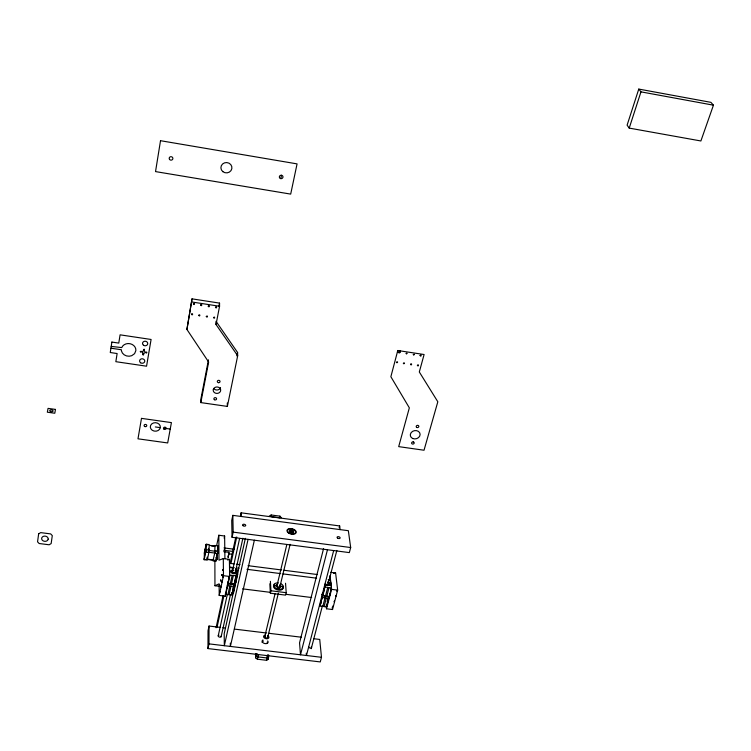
<?xml version="1.0" encoding="UTF-8"?>
<svg xmlns="http://www.w3.org/2000/svg" width="751" height="751" viewBox="0 0 751 751"><rect width="100%" height="100%" fill="white"/><g stroke="black" fill="none" stroke-linecap="round" stroke-linejoin="round"><path stroke-width="1.13" d="M313.965 638.744L319.729 639.448L321.484 657.294L320.255 661.922L207.971 648.573L208.985 643.87L209.041 626.034L220.569 627.423M207.971 648.573L208.036 630.699L209.041 626.034M208.459 548.324L208.449 550.399L214.711 551.196M209.154 550.107L209.163 544.606L206.243 544.231L204.469 551.882L204.141 559.739L207.342 559.795L208.872 552.454L209.154 550.107L206.215 549.732L206.243 544.231M237.682 355.758L216.035 324.535L216.025 321.325L237.579 352.463L237.682 355.758L227.365 406.413L200.817 402.592L200.864 399.166L208.449 359.86M225.938 592.492L225.76 593.609L225.769 592.595M200.817 402.592L208.647 362.057L186.924 329.445L192.021 298.851L219.536 303.104L219.564 306.258L216.035 324.535M186.924 329.445L192.021 298.851M204.347 558.847L204.488 557.993M217.405 551.666L217.414 550.558M228.126 556.012L228.154 557.617L228.924 552.351L223.723 551.675M330.318 582.41L330.233 583.02M217.405 552.088L217.396 549.948M204.957 551.619C206.919 541.94 204.103 562.903 204.873 551.666M204.394 553.055L204.666 551.994M204.525 552.708L204.525 552.004M227.055 587.601L226.886 588.455L226.924 587.582M204.694 551.797L204.694 551.168L204.554 551.816M204.816 552.041L204.863 552.52M228.67 554.951L228.689 553.806M214.72 545.705L217.921 545.742L217.677 553.59L214.739 553.215L212.918 560.856L216.119 560.922L217.63 553.412M214.739 553.215L215.002 545.367M334.223 601.194L334.261 601.908L334.448 601.222M335.631 595.862L335.678 596.576L335.857 595.89M204.141 559.739L206.215 549.732M229.224 577.134L229.186 577.838L229.365 577.143M217.602 547.028L217.677 547.132M216.081 559.852L216.157 559.964M222.963 569.878C223.366 568.263 222.671 571.661 223.075 570.047M221.902 581.546C222.315 579.941 221.611 583.339 222.024 581.725M330.825 589.028C331.191 587.582 330.9 592.67 331.06 589.507M333.059 606.611L333.069 605.738M228.633 555.261L228.351 556.134M218.879 306.521L219.536 303.104M216.992 554.369L216.682 555.665M217.048 554.82L216.729 556.294M216.898 558.134C216.344 563.043 217.49 555.505 216.908 558.847M228.163 581.696L228.051 583.039M216.992 554.905L216.71 556.181M236.875 355.908L237.579 352.463M280.818 178.625L281.512 175.265M207.21 557.129L206.797 559.101L214.082 560.039M216.729 545.179L218.823 535.247L224.624 536.007L224.915 558.688M224.155 538.214L224.624 536.007M232.829 515.355L231.73 520.471L232.059 537.294L349.337 552.605L350.679 547.535L348.351 530.704L232.829 515.355L233.185 532.13L232.059 537.294M219.208 595.421L223.479 575.698L223.291 558.566L229.384 559.354L229.675 576.477L225.356 596.191L219.208 595.421L219.123 583.818L214.946 585.742L214.88 560.809M216.063 627.77L223.085 595.543M230.05 563.579L235.767 537.331M240.498 515.637L241.109 512.82L339.649 525.944L340.128 529.605M217.077 627.104L223.798 596.238M231.008 563.241L236.734 536.984M225.685 593.262L227.609 583.856M227.994 582.701L229.656 575.125L236.143 575.754L234.228 584.4L227.76 583.78M218.212 635.881L227.281 594.632M232.312 571.718L239.607 538.495M227.91 594.642L229.797 586.062L233.796 586.371L231.89 594.942L225.45 594.332M230.228 584.09L232.134 575.435M229.13 594.595L231.017 586.024M231.458 584.053L233.364 575.407M221.123 636.745L230.491 594.36M235.298 572.591L242.892 538.232M231.89 594.942L233.777 585.536L235.298 584.954L235.251 582.889M234.228 584.4L236.124 574.928L237.654 574.355L237.551 570.253L235.992 569.296L235.974 568.479M236.837 573.482L237.551 570.253M245.38 538.326L224.192 633.741L224.324 645.7L248.065 539.387M231.881 594.107L233.392 593.515L235.298 584.954M234.209 583.574L235.73 582.992L237.654 574.355M254.364 540.213L230.379 646.423L230.322 643.156M326.845 604.123L326.901 606.217L326.985 604.142M329.595 594.726C329.605 591.628 329.689 597.74 329.68 594.698M285.54 583.245L286.206 592.689L285.615 595.13L270.36 593.215L270.942 590.774L270.407 581.33M268.661 654.994L268.201 659.359L266.577 660.298L257.377 659.209L255.65 657.876L256.119 653.511M256.739 655.923L257.246 653.802M257.377 659.209L257.922 656.9L256.194 655.567M258.072 656.947L258.579 654.834M264.784 636.557L275.129 593.412M277.025 585.47L286.816 544.588M267.694 637.421L278.358 593.149M280.001 586.334L290.121 544.334M266.736 657.979L267.506 654.806M266.577 660.298L267.14 657.989L268.764 657.059M267.985 657.256L268.501 655.144M323.559 548.652L299.546 642.828L300.494 654.788L327.464 549.751M339.17 527.784L339.649 525.944M333.669 550.558L306.455 655.501L306.258 653.248M320.133 605.944L322.245 596.651L320.133 605.944L326.478 606.93L328.694 598.481L328.178 596.501M322.836 595.543L324.958 586.184L322.836 595.543L329.21 596.538L331.444 588.014L325.052 587.019M311.233 648.695L322.423 605.785M328.009 584.334L336.842 550.455M322.846 606.282L325.052 597.824L328.694 598.481M325.558 595.89L327.783 587.366M324.075 606.63L326.281 598.172M326.788 596.238L329.013 587.714M329.924 585.245L330.759 582.053L331.247 586.278M327.117 602.002L328.506 596.735M330.628 572.337L335.603 572.975L337.668 590.136L332.524 609.53L326.497 608.779L331.595 589.375L330.027 575.642M396.932 362.827C399.279 360.978 394.848 362.733 397.082 362.235M399.541 352.961C402.461 349.224 395.768 355.814 400.095 350.867M403.813 363.86C406.169 362.02 401.738 363.775 403.972 363.277M406.451 354.012C408.816 352.163 404.367 353.928 406.61 353.43M413.688 355.11C416.054 353.261 411.604 355.026 413.839 354.528M205.896 551.478L205.999 550.624M330.29 583.105L330.233 584.212L330.065 583.123M217.63 552.989L217.724 552.145M228.633 552.896L228.924 552.351M638.772 89.078L627.104 125.164L629.216 128.102L700.89 140.972L713.45 105.178L710.906 102.343L638.772 89.078L640.969 91.857L713.45 105.178M629.216 128.102L640.969 91.857M228.163 581.912L228.069 583.039M205.99 550.633L205.868 551.516M223.019 577.059L223.16 575.81L223 577.059M217.593 546.69L217.837 551.6M216.166 560.302L215.931 557.43M269.252 516.097L271.158 514.989L279.935 516.153L281.221 517.692M229.628 573.388L229.553 569.174M223.291 558.566L218.992 560.19L218.823 535.247M227.609 559.993L229.384 559.354M333.585 573.332L335.603 572.975M278.255 589.075L278.809 589.188M291.604 531.408L293.087 531.361M208.985 643.87L321.484 657.294M257.922 656.9L267.14 657.989M222.878 627.705L225.187 627.986M234.406 629.103L266.689 633.018M268.999 633.3L301.282 637.205M270.942 590.774L286.206 592.689M322.329 597.486L325.052 597.824M227.328 585.752L229.797 586.062M242.526 588.859L270.172 592.323M286.3 594.351L311.656 597.533M214.946 585.742L219.902 586.362M206.591 559.354L213.866 560.284M204.403 559.42L207.342 559.795M213.2 560.546L216.119 560.922M234.171 563.898L229.553 563.306L229.618 567.099M236.481 564.198L239.954 564.639M248.037 565.672L281.55 569.962M283.859 570.253L317.373 574.534M229.515 567.08L234.256 567.69M236.574 567.981L238.893 568.282M247.013 569.314L280.649 573.604M282.967 573.895L316.603 578.186M328.196 579.659L330.515 579.96M229.524 567.465L233.214 568.122M328.957 580.129L330.562 580.335M223.479 575.698L229.675 576.477M331.595 589.375L337.668 590.136M205.971 544.569L207.924 544.822M209.51 545.357L214.702 546.024M211.369 545.883L214.486 546.287M223.995 547.911L234.453 549.263M223.657 550.239L232.951 551.441M215.021 550.868L217.95 551.243M228.407 553.778L231.881 554.219M208.234 552.201L215.537 553.14M205.924 552.079L208.872 552.454M233.185 532.13L350.679 547.535M155.335 426.953L160.31 427.648A5.032 4.262 2.8 0 0 153.495 422.954A5.032 4.262 2.8 0 0 152.19 430.229A5.032 4.262 2.8 0 0 160.31 427.648M164.826 428.286L170.242 429.046M111.204 346.408L121.737 347.591A7.285 6.337 6 0 1 130.139 343.733A7.285 6.337 6 0 1 135.856 350.614L134.579 353.665L131.707 355.702A7.285 6.337 6 0 1 121.437 350.858L121.38 349.75L110.923 348.201M397.392 352.022L399.692 352.379M191.937 302.005L219.564 306.258M217.734 552.145L217.602 553.027M332.261 607.202L332.524 609.53M326.291 605.175L326.478 606.93M326.253 606.451L326.497 608.779M279.935 516.153L280.048 517.833L271.261 516.66L271.158 514.989M269.834 583.762L270.36 593.215M268.098 657.303L268.201 659.359M255.49 653.755L255.65 657.876M241.109 512.82L241.221 516.472M216.879 557.326L216.898 557.974M236.124 574.928L236.143 575.754M235.683 580.927L235.73 582.992M233.777 585.536L233.796 586.371M233.326 590.408L233.392 593.515M227.3 402.977L227.365 406.413M225.328 593.872L225.356 596.191M311.346 646.695A1.511 0.958 15.5 0 1 310.388 648.047A1.511 0.958 15.5 0 1 308.661 646.611M220.531 387.554A3.708 3.201 -0.5 0 1 217.02 390.004L216.053 389.919A3.708 3.201 -0.5 0 1 213.763 388.474M280.846 583.705A4.957 3.004 13.7 0 1 281.869 588.822A4.957 3.004 13.7 0 1 274.077 586.54A4.957 3.004 13.7 0 1 278.396 582.983M279.719 584.879A2.478 1.502 13.7 0 1 280.517 587.282A2.478 1.502 13.7 0 1 276.79 586.813A2.478 1.502 13.7 0 1 277.288 584.569M279.879 585.742A1.549 0.939 13.7 0 1 279.513 586.963A1.549 0.939 13.7 0 1 277.466 586.531A1.549 0.939 13.7 0 1 277.466 585.245M282.996 586.831A4.957 3.004 13.7 0 1 280.592 590.098A4.957 3.004 13.7 0 1 274.481 588.305A4.957 3.004 13.7 0 1 274.782 584.428M328.056 582.391A2.647 1.577 15.2 0 1 328.872 585.038A2.647 1.577 15.2 0 1 324.779 584.184M327.924 583.095A1.568 0.939 15.2 0 1 327.783 584.588A1.568 0.939 15.2 0 1 325.474 583.705M327.474 581.969A2.957 1.765 15.2 0 1 329.52 584.879A2.957 1.765 15.2 0 1 325.023 584.682M326.15 595.487A2.638 1.586 15.2 0 1 323.709 595.599A2.638 1.586 15.2 0 1 321.766 594.201M323.202 594.651A1.568 0.939 15.2 0 1 322.939 594.417M326.375 595.656A2.948 1.774 15.2 0 1 321.813 594.698M235.579 570.891A2.666 1.605 12.2 0 1 235.288 573.342A2.666 1.605 12.2 0 1 231.383 572.196A2.666 1.605 12.2 0 1 233.035 570.14M235.307 572.009A1.586 0.958 12.2 0 1 233.908 572.797A1.586 0.958 12.2 0 1 232.219 571.783A1.586 0.958 12.2 0 1 233.326 570.816M235.185 570.413A2.985 1.793 12.2 0 1 235.861 573.37A2.985 1.793 12.2 0 1 231.224 572.403A2.985 1.793 12.2 0 1 232.951 569.953M232.754 583.996A2.657 1.615 12.2 0 1 230.764 583.912M234.256 583.236A2.966 1.812 12.2 0 1 233.974 583.649M233.514 583.968A2.966 1.812 12.2 0 1 229.975 583.818M229.365 583.452A2.966 1.812 12.2 0 1 228.895 583.011M262.174 642.471A2.722 1.746 13.8 0 1 262.24 642.021M262.484 641.617A2.722 1.746 13.8 0 1 263.441 641.082M267.121 642.18A2.722 1.746 13.8 0 1 267.525 643.109M267.516 635.581A2.732 1.737 13.8 0 1 268.21 638.444A2.732 1.737 13.8 0 1 263.967 637.571A2.732 1.737 13.8 0 1 265.469 635.158M267.741 637.139A1.521 0.967 13.8 0 1 266.558 637.965A1.521 0.967 13.8 0 1 264.868 637.13A1.521 0.967 13.8 0 1 265.46 636.013M262.953 639.965A3.042 1.943 13.8 0 0 262.221 640.763L262.137 641.27A3.042 1.943 13.8 0 0 265.225 643.616A3.042 1.943 13.8 0 0 268.116 641.983L267.985 641.457A3.042 1.943 13.8 0 0 267.666 640.941M221.179 636.078A1.521 0.976 12.1 0 1 220.25 637.158A1.521 0.976 12.1 0 1 218.372 636.416A1.521 0.976 12.1 0 1 218.973 635.215M216.71 559.664L217.067 557.693L216.71 559.664M235.645 577.453L235.842 576.449L235.645 577.453M336.955 591.075L337.18 590.23L336.955 591.075M233.298 588.042L233.495 587.057L233.298 588.042M234.49 582.635L234.669 581.64L234.49 582.635M142.681 354.463C143.694 356.434 144.267 352.876 142.681 354.463M143.488 349.628C144.502 351.609 145.084 348.042 143.488 349.628M232.153 593.187L232.35 592.201L232.153 593.187M328.422 600.162L328.234 601.147L328.422 600.162M145.863 352.463C146.877 354.434 147.459 350.867 145.863 352.463M328.056 599.786L328.271 598.951L328.056 599.786M321.719 598.988L321.935 598.153L321.719 598.988M323.108 593.656L323.324 592.811L323.108 593.656M324.432 588.54L324.648 587.695L324.432 588.54M320.405 604.057L320.621 603.222L320.405 604.057M219.574 592.586L219.78 591.638L219.574 592.586M219.733 585.198L219.536 586.306L219.733 585.198M220.634 580.927L220.822 579.932L220.634 580.927M220.681 587.432L220.86 586.437L220.681 587.432M221.798 575.519L222.005 574.571L221.798 575.519M191.486 314.181C192.622 316.5 193.345 312.313 191.486 314.181M193.373 303.855C194.518 306.183 195.251 301.977 193.373 303.855M205.896 545.846L206.018 545.132L205.896 545.846M198.724 315.289C199.85 317.598 200.583 313.42 198.724 315.289M200.639 304.972C201.775 307.3 202.517 303.094 200.639 304.972M204.432 553.769C204.957 557.918 206.149 540.72 204.432 553.769M206.29 316.443C207.417 318.753 208.158 314.585 206.29 316.443M208.234 306.136C209.36 308.464 210.111 304.268 208.234 306.136M213.5 317.542C214.626 319.851 215.368 315.683 213.5 317.542M215.471 307.253C216.598 309.581 217.358 305.385 215.471 307.253M410.525 364.273C411.482 366.469 412.421 362.48 410.525 364.273M213.331 389.45L213.228 390.285A3.727 3.211 -0.5 0 0 216.072 393.317L217.039 393.402A3.727 3.211 -0.5 0 0 220.559 390.952L220.672 390.116A3.727 3.211 -0.5 0 0 217.828 387.075L216.861 386.99A3.727 3.211 -0.5 0 0 213.331 389.45M417.396 365.305C418.354 367.502 419.293 363.522 417.396 365.305M420.081 355.476C421.039 357.692 421.987 353.683 420.081 355.476M38.648 533.848L37.55 541.837L39.165 543.517L49.134 544.785L51.152 543.574L52.298 535.604L50.683 533.905L40.676 532.619L38.648 533.848M282.695 586.578L281.794 586.39L282.695 586.578M279.194 588.437L278.292 588.249L279.194 588.437M274.49 585.47L275.382 585.733L274.49 585.47M111.88 342.071L110.256 352.519L117.128 353.543L115.842 361.682L146.558 366.197L151.092 339.471L120.085 334.833L118.78 343.094L111.88 342.071M160.517 140.7L155.532 171.594L290.693 194.105L297.067 163.887L160.517 140.7M141.488 418.373L137.987 438.819L167.689 442.949L171.416 422.606L141.488 418.373M55.48 409.417L54.785 413.247L47.332 412.196L48.064 408.375L55.48 409.417M397.786 350.51L390.867 376.73L409.342 407.849L398.697 446.629L424.024 450.234L437.824 401.776L419.311 371.98L424.099 354.519L397.786 350.51M140.334 351.524C140.878 353.637 142.258 350.266 140.334 351.524M48.148 539.134L47.942 539.791A3.257 2.61 6.1 0 1 44.553 541.302A3.257 2.61 6.1 0 1 41.699 538.993L41.68 538.307A3.257 2.61 6.1 0 1 45.276 536.139A3.257 2.61 6.1 0 1 48.148 539.134M413.247 441.888L412.909 441.87A1.314 1.098 -11.9 0 0 412.562 444.066L412.9 444.085A1.314 1.098 -11.9 0 0 413.247 441.888M218.532 382.672L218.184 382.597A1.361 1.173 -0.5 0 1 217.734 380.654A1.361 1.173 -0.5 0 1 219.959 381.114A1.361 1.173 -0.5 0 1 218.532 382.672M416.889 427.488A1.324 1.117 -12.4 0 0 418.833 426.352A1.324 1.117 -12.4 0 0 416.833 425.545A1.324 1.117 -12.4 0 0 416.889 427.488M412.843 438.546A4.947 4.149 -12.2 0 0 420.109 434.341A4.947 4.149 -12.2 0 0 412.656 431.327A4.947 4.149 -12.2 0 0 412.843 438.546M214.382 399.692A1.352 1.155 -0.4 0 0 216.57 398.997A1.352 1.155 -0.4 0 0 214.777 397.711A1.352 1.155 -0.4 0 0 214.382 399.692M140.587 362.752A2.591 2.244 4.9 0 0 144.746 361.4A2.591 2.244 4.9 0 0 141.235 358.912A2.591 2.244 4.9 0 0 140.587 362.752M143.516 345.244A2.6 2.272 5.1 0 0 147.703 343.874A2.6 2.272 5.1 0 0 144.173 341.358A2.6 2.272 5.1 0 0 143.516 345.244M142.821 353.064A1.38 1.202 5 0 0 145.046 352.341A1.38 1.202 5 0 0 143.169 351.008A1.38 1.202 5 0 0 142.821 353.064M280.367 178.494A1.821 1.709 -6.1 0 0 282.986 176.804A1.821 1.709 -6.1 0 0 280.151 175.537A1.821 1.709 -6.1 0 0 280.367 178.494M222.869 171.669A5.52 5.173 2.2 0 0 231.843 168.646A5.52 5.173 2.2 0 0 224.521 162.854A5.52 5.173 2.2 0 0 222.869 171.669M169.538 159.409A1.859 1.737 10.4 0 0 172.73 159.156A1.859 1.737 10.4 0 0 170.834 156.687A1.859 1.737 10.4 0 0 169.538 159.409M50.439 411.445A1.709 0.882 7.1 0 0 53.105 411.041A1.709 0.882 7.1 0 0 50.711 409.933A1.709 0.882 7.1 0 0 50.439 411.445M144.596 426.437A1.342 1.136 3.4 0 0 146.755 425.742A1.342 1.136 3.4 0 0 144.934 424.493A1.342 1.136 3.4 0 0 144.596 426.437M163.99 429.159A1.342 1.136 2.2 0 0 166.149 428.474A1.342 1.136 2.2 0 0 164.347 427.225A1.342 1.136 2.2 0 0 163.99 429.159M290.562 531.924A1.586 0.901 13.7 0 0 293.125 531.839A1.586 0.901 13.7 0 0 291.125 530.45A1.586 0.901 13.7 0 0 290.562 531.924M290.28 532.065A2.009 1.145 13.7 0 0 293.528 531.961A2.009 1.145 13.7 0 0 291.003 530.197A2.009 1.145 13.7 0 0 290.28 532.065M288.91 532.75A4.102 2.337 13.7 0 0 295.537 532.543A4.102 2.337 13.7 0 0 290.365 528.939A4.102 2.337 13.7 0 0 288.91 532.75M288.478 532.966A4.759 2.713 13.7 0 0 296.166 532.722A4.759 2.713 13.7 0 0 290.168 528.544A4.759 2.713 13.7 0 0 288.478 532.966M337.593 538.12A1.577 0.892 15 0 0 340.119 538.045A1.577 0.892 15 0 0 338.081 536.655A1.577 0.892 15 0 0 337.593 538.12M243.071 525.709A1.596 0.911 12.2 0 0 245.68 525.634A1.596 0.911 12.2 0 0 243.718 524.236A1.596 0.911 12.2 0 0 243.071 525.709"/></g></svg>
